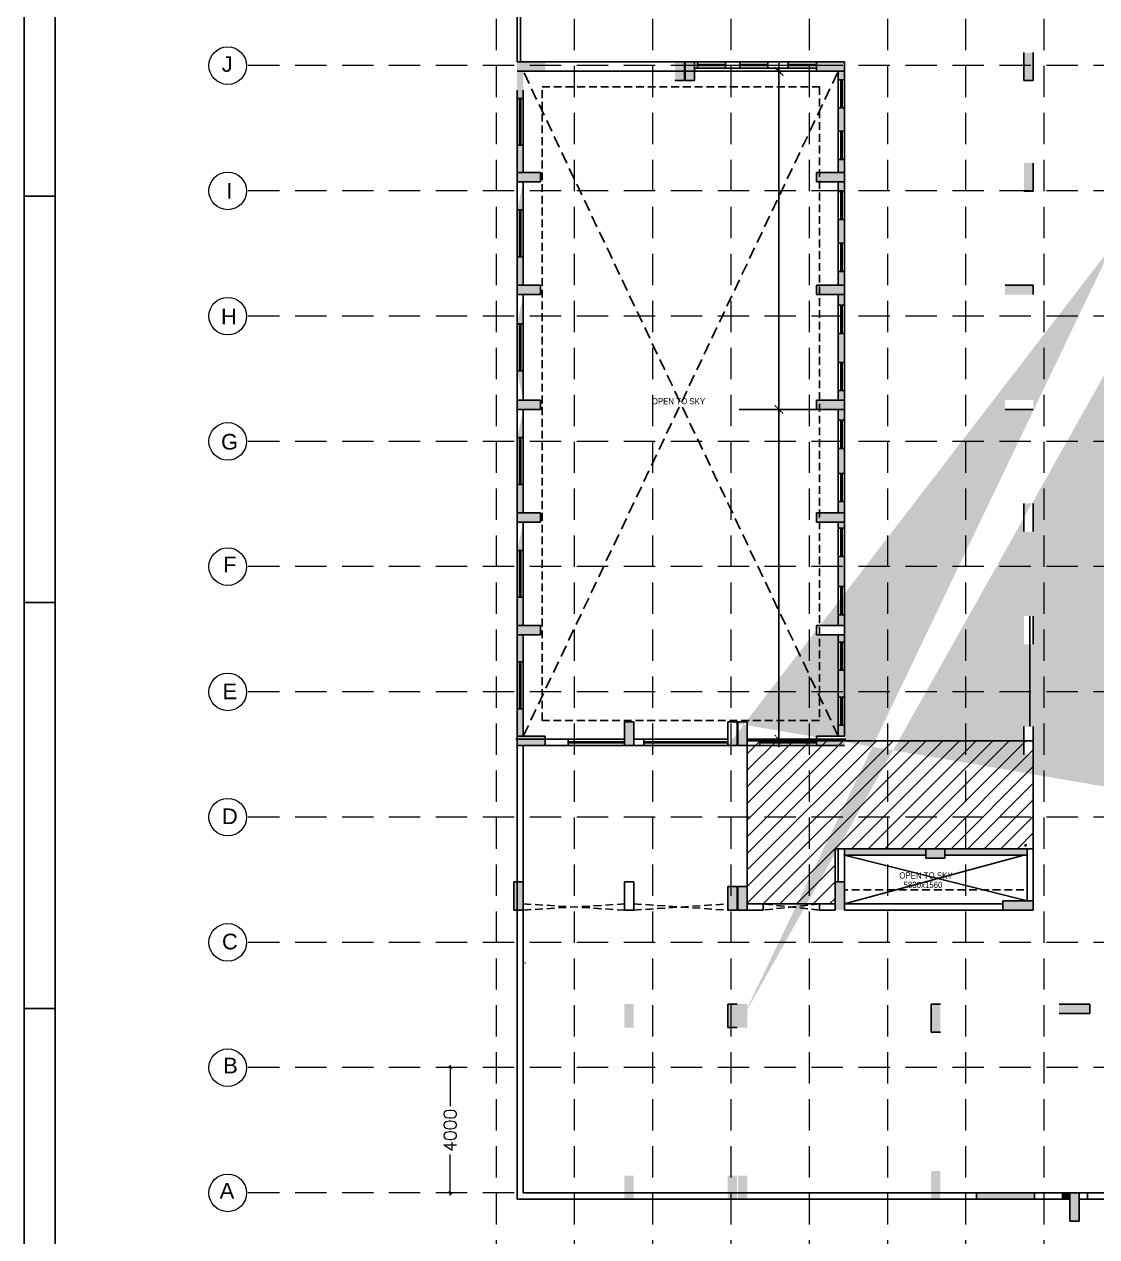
# Model space of a CAD drawing. Extents: x 11598203 to 12344885, y -3849975 to -3741011.
# Drawn here: x 12263897 to 12298156, y -3813153 to -3774431 of the extents above; entities that cross this region are included whole.
import ezdxf

# ---------------------------------------------------------------- set-up
doc = ezdxf.new("R2010")
doc.units = 0
doc.header["$MEASUREMENT"] = 0
doc.header["$PDMODE"] = 35
for name, pattern in [('Center', [8, 4, -2, 0, -2]), ('DASHED', [0.75, 0.5, -0.25]), ('DASHED2', [0.375, 0.25, -0.125])]:
    doc.linetypes.add(name, pattern=pattern)
doc.layers.get('0').update_dxf_attribs({"linetype": 'CONTINUOUS'})
doc.layers.get('Defpoints').update_dxf_attribs({"linetype": 'CONTINUOUS'})
for name, color, linetype in [('HATCH', 7, 'CONTINUOUS'), ('HS', 7, 'CONTINUOUS'), ('ID-PL-WALL-HATCH', 251, 'CONTINUOUS'), ('MEP_DRAIN_PIPE', 7, 'CONTINUOUS'), ('Ro Plant', 77, 'CONTINUOUS')]:
    doc.layers.add(name, color=color, linetype=linetype)
doc.layers.add('HVAC_ODU', color=232, linetype='CONTINUOUS', lineweight=0)
doc.styles.add('DT', font='romans.shx')
doc.styles.get("Standard").update_dxf_attribs({"font": 'arial.ttf'})
doc.dimstyles.get("Standard").update_dxf_attribs({"dimscale": 0.7, "dimtxt": 300, "dimasz": 150, "dimexe": 200, "dimexo": 200, "dimgap": 0.25, "dimtad": 3, "dimlfac": 0.001, "dimzin": 0, "dimdsep": 46, "dimtxsty": 'Standard', "dimblk": 'ARCHTICK', "dimcen": 0.09, "dimdle": 200, "dimclrd": 256, "dimclre": 256, "dimclrt": 6, "dimadec": 0, "dimazin": 0, "dimtfac": 1, "dimtofl": 0, "dimtmove": 0, "dimatfit": 3, "dimfxl": 1, "dimtolj": 1, "dimtzin": 0, "dimarcsym": 0})

# ---------------------------------------------------------------- blocks, each defined once
blk = doc.blocks.new('TERRACE1')
at = {"layer": 'HATCH', "ltscale": 500}
h = blk.add_hatch(color=32, dxfattribs=at)
h.dxf.hatch_style = 1
edge = h.paths.add_edge_path()
edge.add_line((-19435, 49550), (-19435, 48650))
edge.add_line((-6930, 8930), (-5951.7, 8930))
edge.add_line((-41010, 14940), (-41010, 14190))
edge.add_line((-19135, 42620), (-19135, 43520))
edge.add_line((-40710, 5180), (-40710, 5930))
edge.add_line((-40685, 5930), (-40685, 5180))
h.paths.add_polyline_path([(-16860, 36020), (-15960, 36020), (-15960, 35720), (-16860, 35720)], flags=16)
h.paths.add_polyline_path([(-22220, 43220), (-21920, 43220), (-21920, 42620), (-22220, 42620)], flags=16)
h.paths.add_polyline_path([(-22220, 28890), (-21320, 28890), (-21320, 28590), (-22220, 28590)], flags=16)
h.paths.add_polyline_path([(-25450, 45080), (-24850, 45080), (-24850, 44780), (-25450, 44780)], flags=16)
h.paths.add_polyline_path([(-25450, 42920), (-24850, 42920), (-24850, 42620), (-25450, 42620)], flags=16)
h.paths.add_polyline_path([(-16860, 14490), (-15960, 14490), (-15960, 14190), (-16860, 14190)], flags=16)
h.paths.add_polyline_path([(-41010, 14940), (-40710, 14940), (-40710, 14190), (-41010, 14190)], flags=16)
h.paths.add_polyline_path([(-31250, 24920), (-32150, 24920), (-32150, 25220), (-31250, 25220)], flags=16)
h.paths.add_polyline_path([(-38180, 18020), (-37280, 18020), (-37280, 17720), (-38180, 17720)], flags=16)
h.paths.add_polyline_path([(-31550, 14790), (-31250, 14790), (-31250, 13890), (-31550, 13890)], flags=16)
h.paths.add_polyline_path([(-38180, 14490), (-37280, 14490), (-37280, 14190), (-38180, 14190)], flags=16)
h.paths.add_polyline_path([(-22220, 18020), (-21320, 18020), (-21320, 17720), (-22220, 17720)], flags=16)
h.paths.add_polyline_path([(-40685, 14940), (-40385, 14940), (-40385, 14190), (-40685, 14190)], flags=16)
h.paths.add_polyline_path([(-38180, 21620), (-37280, 21620), (-37280, 21320), (-38180, 21320)], flags=16)
h.paths.add_polyline_path([(-16860, 32490), (-15960, 32490), (-15960, 32190), (-16860, 32190)], flags=16)
h.paths.add_polyline_path([(-16860, 21620), (-15960, 21620), (-15960, 21320), (-16860, 21320)], flags=16)
h.paths.add_polyline_path([(-16860, 25220), (-15960, 25220), (-15960, 24920), (-16860, 24920)], flags=16)
h.paths.add_polyline_path([(-13360, 10890), (-12760, 10890), (-12760, 10590), (-13360, 10590)], flags=16)
h.paths.add_polyline_path([(-6930, 28890), (-6030, 28890), (-6030, 28590), (-6930, 28590)], flags=16)
h.paths.add_polyline_path([(-10830, 28890), (-9930, 28890), (-9930, 28590), (-10830, 28590)], flags=16)
h.paths.add_polyline_path([(-28250, 21920), (-27950, 21920), (-27950, 21020), (-28250, 21020)], flags=16)
h.paths.add_polyline_path([(-22220, 21620), (-21320, 21620), (-21320, 21320), (-22220, 21320)], flags=16)
h.paths.add_polyline_path([(-6930, 9230), (-5951.7, 9230), (-5951.7, 8930), (-6930, 8930)], flags=16)
h.paths.add_polyline_path([(-31550, 21920), (-31250, 21920), (-31250, 21020), (-31550, 21020)], flags=16)
h.paths.add_polyline_path([(-10230, 21920), (-9930, 21920), (-9930, 21020), (-10230, 21020)], flags=16)
h.paths.add_polyline_path([(-28250, 28890), (-27350, 28890), (-27350, 28590), (-28250, 28590)], flags=16)
h.paths.add_polyline_path([(-15132.5, 42920), (-14232.5, 42920), (-14232.5, 42620), (-15132.5, 42620)], flags=16)
h.paths.add_polyline_path([(-10830, 42920), (-9930, 42920), (-9930, 42620), (-10830, 42620)], flags=16)
h.paths.add_polyline_path([(-6930, 42920), (-6030, 42920), (-6030, 42620), (-6930, 42620)], flags=16)
h.paths.add_polyline_path([(-22220, 25220), (-21320, 25220), (-21320, 24920), (-22220, 24920)], flags=16)
h.paths.add_polyline_path([(-28250, 25220), (-27350, 25220), (-27350, 24920), (-28250, 24920)], flags=16)
h.paths.add_polyline_path([(-34680, 10890), (-34080, 10890), (-34080, 10590), (-34680, 10590)], flags=16)
h.paths.add_polyline_path([(-22220, 36020), (-21320, 36020), (-21320, 35720), (-22220, 35720)], flags=16)
h.paths.add_polyline_path([(-38180, 25220), (-37280, 25220), (-37280, 24920), (-38180, 24920)], flags=16)
h.paths.add_polyline_path([(-6930, 25220), (-6030, 25220), (-6030, 24920), (-6930, 24920)], flags=16)
h.paths.add_polyline_path([(-10830, 25220), (-9930, 25220), (-9930, 24920), (-10830, 24920)], flags=16)
h.paths.add_polyline_path([(-6930, 21920), (-6630, 21920), (-6630, 21020), (-6930, 21020)], flags=16)
h.paths.add_polyline_path([(-28250, 18320), (-27950, 18320), (-27950, 17420), (-28250, 17420)], flags=16)
h.paths.add_polyline_path([(-6930, 14790), (-6630, 14790), (-6630, 13890), (-6930, 13890)], flags=16)
h.paths.add_polyline_path([(-22220, 32490), (-21320, 32490), (-21320, 32190), (-22220, 32190)], flags=16)
h.paths.add_polyline_path([(-10230, 32790), (-9930, 32790), (-9930, 31890), (-10230, 31890)], flags=16)
h.paths.add_polyline_path([(-6930, 32790), (-6630, 32790), (-6630, 31890), (-6930, 31890)], flags=16)
h.paths.add_polyline_path([(-32150, 28890), (-31250, 28890), (-31250, 28590), (-32150, 28590)], flags=16)
h.paths.add_polyline_path([(-16860, 28890), (-15960, 28890), (-15960, 28588.5), (-16860, 28588.5)], flags=16)
h.paths.add_polyline_path([(-38180, 28890), (-37280, 28890), (-37280, 28590), (-38180, 28590)], flags=16)
h.paths.add_polyline_path([(-23224.1, 5930), (-22245.9, 5930), (-22245.9, 5630), (-23224.1, 5630)], flags=16)
h.paths.add_polyline_path([(-31550, 18320), (-31250, 18320), (-31250, 17420), (-31550, 17420)], flags=16)
h.paths.add_polyline_path([(-35695, 48650), (-35395, 48650), (-35395, 49450), (-35695, 49450)], flags=16)
h.paths.add_polyline_path([(-6930, 36320), (-6630, 36320), (-6630, 35420), (-6930, 35420)], flags=16)
h.paths.add_polyline_path([(-31550, 45680), (-31250, 45680), (-31250, 44780), (-31550, 44780)], flags=16)
h.paths.add_polyline_path([(-16860, 39620), (-15960, 39620), (-15960, 39320), (-16860, 39320)], flags=16)
h.paths.add_polyline_path([(-22220, 45680), (-21920, 45680), (-21920, 44780), (-22220, 44780)], flags=16)
h.paths.add_polyline_path([(-35695, 43520), (-35395, 43520), (-35395, 42620), (-35695, 42620)], flags=16)
h.paths.add_polyline_path([(-19435, 43520), (-19135, 43520), (-19135, 42620), (-19435, 42620)], flags=16)
h.paths.add_polyline_path([(-38180, 39620), (-37280, 39620), (-37280, 39320), (-38180, 39320)], flags=16)
h.paths.add_polyline_path([(-28250, 39620), (-27271.7, 39620), (-27271.7, 39320), (-28250, 39320)], flags=16)
h.paths.add_polyline_path([(-39940, 43520), (-39640, 43520), (-39640, 42620), (-39940, 42620)], flags=16)
h.paths.add_polyline_path([(-10230, 49550), (-9930, 49550), (-9930, 48650), (-10230, 48650)], flags=16)
h.paths.add_polyline_path([(-31550, 43520), (-31250, 43520), (-31250, 42620), (-31550, 42620)], flags=16)
h.paths.add_polyline_path([(-14832.5, 49550), (-14532.5, 49550), (-14532.5, 48650), (-14832.5, 48650)], flags=16)
h.paths.add_polyline_path([(-6930, 39620), (-6030, 39620), (-6030, 39320), (-6930, 39320)], flags=16)
h.paths.add_polyline_path([(-31550, 32790), (-31250, 32790), (-31250, 31890), (-31550, 31890)], flags=16)
h.paths.add_polyline_path([(-38180, 36020), (-37280, 36020), (-37280, 35720), (-38180, 35720)], flags=16)
h.paths.add_polyline_path([(-19435, 49550), (-19135, 49550), (-19135, 48650), (-19435, 48650)], flags=16)
h.paths.add_polyline_path([(-10830, 39620), (-9930, 39620), (-9930, 39320), (-10830, 39320)], flags=16)
h.paths.add_polyline_path([(-6930, 49550), (-6630, 49550), (-6630, 48650), (-6930, 48650)], flags=16)
h.paths.add_polyline_path([(-19624.1, 5930), (-18645.9, 5930), (-18645.9, 5630), (-19624.1, 5630)], flags=16)
h.paths.add_polyline_path([(-22220, 39620), (-21320, 39620), (-21320, 39320), (-22220, 39320)], flags=16)
h.paths.add_polyline_path([(-22220, 14490), (-21320, 14490), (-21320, 14190), (-22220, 14190)], flags=16)
h.paths.add_polyline_path([(-28250, 36320), (-27950, 36320), (-27950, 35420), (-28250, 35420)], flags=16)
h.paths.add_polyline_path([(-16860, 18020), (-15960, 18020), (-15960, 17720), (-16860, 17720)], flags=16)
h.paths.add_polyline_path([(-31550, 35420), (-31250, 35420), (-31250, 36317.6), (-31550, 36317.6)], flags=16)
h.paths.add_polyline_path([(-10230, 18320), (-9930, 18320), (-9930, 17420), (-10230, 17420)], flags=16)
h.paths.add_polyline_path([(-28250, 14790), (-27950, 14790), (-27950, 13890), (-28250, 13890)], flags=16)
h.paths.add_polyline_path([(-6930, 18320), (-6630, 18320), (-6630, 17420), (-6930, 17420)], flags=16)
h.paths.add_polyline_path([(-32228.3, 39620), (-31250, 39620), (-31250, 39320), (-32228.3, 39320)], flags=16)
h.paths.add_polyline_path([(-10230, 14790), (-9930, 14790), (-9930, 13890), (-10230, 13890)], flags=16)
h.paths.add_polyline_path([(-28250, 32790), (-27950, 32790), (-27950, 31890), (-28250, 31890)], flags=16)
h.paths.add_polyline_path([(-38180, 32490), (-37280, 32490), (-37280, 32190), (-38180, 32190)], flags=16)
h.paths.add_polyline_path([(-10230, 36320), (-9930, 36320), (-9930, 35420), (-10230, 35420)], flags=16)
h = blk.add_hatch(color=32, dxfattribs=at)
h.dxf.hatch_style = 1
h.paths.add_polyline_path([(-46840, 36020), (-47740, 36020), (-47740, 35720), (-46840, 35720)])
h = blk.add_hatch(color=32, dxfattribs=at)
h.dxf.hatch_style = 1
h.paths.add_polyline_path([(-42695, 36020), (-42395, 36020), (-42395, 35420), (-42695, 35420)])
h = blk.add_hatch(color=32, dxfattribs=at)
h.dxf.hatch_style = 1
h.paths.add_polyline_path([(-42370, 35420), (-42070, 35420), (-42070, 36020), (-42370, 36020)])
h = blk.add_hatch(color=32, dxfattribs=at)
h.dxf.hatch_style = 1
h.paths.add_polyline_path([(-47740, 32490), (-46990, 32490), (-46990, 32190), (-47740, 32190)])
h = blk.add_hatch(color=32, dxfattribs=at)
h.dxf.hatch_style = 1
h.paths.add_polyline_path([(-47740, 28890), (-46990, 28890), (-46990, 28590), (-47740, 28590)])
h = blk.add_hatch(color=32, dxfattribs=at)
h.dxf.hatch_style = 1
h.paths.add_polyline_path([(-47740, 25220), (-46990, 25220), (-46990, 24920), (-47740, 24920)])
h = blk.add_hatch(color=32, dxfattribs=at)
h.dxf.hatch_style = 1
h.paths.add_polyline_path([(-47740, 21620), (-46990, 21620), (-46990, 21320), (-47740, 21320)])
h = blk.add_hatch(color=32, dxfattribs=at)
h.dxf.hatch_style = 1
h.paths.add_polyline_path([(-47740, 18020), (-46990, 18020), (-46990, 17720), (-47740, 17720)])
h = blk.add_hatch(color=32, dxfattribs=at)
h.dxf.hatch_style = 1
h.paths.add_polyline_path([(-44310, 14940), (-44010, 14940), (-44010, 14190), (-44310, 14190)])
h = blk.add_hatch(color=32, dxfattribs=at)
h.dxf.hatch_style = 1
h.paths.add_polyline_path([(-47740, 14490), (-46840, 14490), (-46840, 14190), (-47740, 14190)])
h = blk.add_hatch(color=32, dxfattribs=at)
h.dxf.hatch_style = 1
h.paths.add_polyline_path([(-47840, 9830), (-47540, 9830), (-47540, 8930), (-47840, 8930)])
h = blk.add_hatch(color=32, dxfattribs=at)
h.dxf.hatch_style = 1
h.paths.add_polyline_path([(-37580, 9830), (-37280, 9830), (-37280, 8930), (-37580, 8930)])
h = blk.add_hatch(color=32, dxfattribs=at)
h.dxf.hatch_style = 1
h.paths.add_polyline_path([(-41010, 9680), (-40710, 9680), (-40710, 8930), (-41010, 8930)])
h = blk.add_hatch(color=32, dxfattribs=at)
h.dxf.hatch_style = 1
h.paths.add_polyline_path([(-40685, 9680), (-40385, 9680), (-40385, 8930), (-40685, 8930)])
h = blk.add_hatch(color=32, dxfattribs=at)
h.dxf.hatch_style = 1
h.paths.add_polyline_path([(-32228.3, 9230), (-31250, 9230), (-31250, 8930), (-32228.3, 8930)])
h = blk.add_hatch(color=32, dxfattribs=at)
h.dxf.hatch_style = 1
h.paths.add_polyline_path([(-44310, 5930), (-44010, 5930), (-44010, 5180), (-44310, 5180)])
h = blk.add_hatch(color=32, dxfattribs=at)
h.dxf.hatch_style = 1
h.paths.add_polyline_path([(-41010, 5930), (-40710, 5930), (-40710, 5180), (-41010, 5180)])
h = blk.add_hatch(color=32, dxfattribs=at)
h.dxf.hatch_style = 1
h.paths.add_polyline_path([(-40685, 5930), (-40385, 5930), (-40385, 5180), (-40685, 5180)])
h = blk.add_hatch(color=32, dxfattribs=at)
h.dxf.hatch_style = 1
h.paths.add_polyline_path([(-34515, 5930), (-34215, 5930), (-34215, 5030), (-34515, 5030)])
h = blk.add_hatch(color=32, dxfattribs=at)
h.dxf.hatch_style = 1
h.paths.add_polyline_path([(-30424.1, 5930), (-29445.9, 5930), (-29445.9, 5630), (-30424.1, 5630)])
h = blk.add_hatch(color=32, dxfattribs=at)
h.dxf.hatch_style = 1
h.paths.add_polyline_path([(-44310, 450), (-44010, 450), (-44010, -300), (-44310, -300)])
h = blk.add_hatch(color=32, dxfattribs=at)
h.dxf.hatch_style = 1
h.paths.add_polyline_path([(-41010, 450), (-40710, 450), (-40710, -300), (-41010, -300)])
h = blk.add_hatch(color=32, dxfattribs=at)
h.dxf.hatch_style = 1
h.paths.add_polyline_path([(-40685, 450), (-40385, 450), (-40385, -300), (-40685, -300)])
h = blk.add_hatch(color=32, dxfattribs=at)
h.dxf.hatch_style = 1
h.paths.add_polyline_path([(-34515, 600), (-34215, 600), (-34215, -300), (-34515, -300)])
h = blk.add_hatch(color=32, dxfattribs=at)
h.dxf.hatch_style = 1
h.paths.add_polyline_path([(-30085, -100), (-29785, -100), (-29785, -1000), (-30085, -1000)])
at = {"layer": 'HS', "lineweight": -3, "ltscale": 500}
h = blk.add_hatch(color=8, dxfattribs=at)
h.dxf.hatch_style = 1
h.paths.add_polyline_path([(-47540, 33355), (-47740, 33355), (-47740, 32490), (-47540, 32490)])
h.paths.add_polyline_path([(-47540, 35720), (-47740, 35720), (-47740, 35120), (-47740, 34855), (-47540, 34855), (-47540, 35120)])
h = blk.add_hatch(color=8, dxfattribs=at)
h.dxf.hatch_style = 1
h.paths.add_polyline_path([(-37480, 30229), (-37280, 30229), (-37280, 30981), (-37480, 30981)])
h.paths.add_polyline_path([(-37280, 33806.5), (-37280, 34548.5), (-37480, 34548.5), (-37480, 33806.5)])
h.paths.add_polyline_path([(-37480, 28890), (-37480, 29329), (-37280, 29329), (-37280, 28890)])
h.paths.add_polyline_path([(-37480, 32490), (-37480, 32906.5), (-37280, 32906.5), (-37280, 32490)])
h.paths.add_polyline_path([(-37480, 32190), (-37480, 31881), (-37280, 31881), (-37280, 32190)])
h.paths.add_polyline_path([(-37480, 35720), (-37480, 35448.5), (-37280, 35448.5), (-37280, 35720)])
h = blk.add_hatch(color=8, dxfattribs=at)
h.dxf.hatch_style = 1
h.paths.add_polyline_path([(-47740, 31290), (-47540, 32190), (-47540, 31290), (-47740, 31290)])
h.paths.add_polyline_path([(-47740, 28890), (-47740, 29790), (-47540, 29790), (-47540, 28890)])
h = blk.add_hatch(color=8, dxfattribs=at)
h.dxf.hatch_style = 1
h.paths.add_polyline_path([(-47740, 26120), (-47540, 25220), (-47540, 26155), (-47740, 26155)])
h.paths.add_polyline_path([(-47740, 27655), (-47740, 27690), (-47540, 28590), (-47540, 27690), (-47540, 27655)])
h = blk.add_hatch(color=8, dxfattribs=at)
h.dxf.hatch_style = 1
h.paths.add_polyline_path([(-37280, 28250), (-37280, 28590), (-37480, 28590), (-37480, 28250)])
h.paths.add_polyline_path([(-37480, 25220), (-37480, 25520), (-37280, 25520), (-37280, 25220)])
h = blk.add_hatch(color=8, dxfattribs=at)
h.dxf.hatch_style = 1
h.paths.add_polyline_path([(-37280, 26420), (-37280, 27350), (-37480, 27350), (-37480, 26420)])
h = blk.add_hatch(color=8, dxfattribs=at)
h.dxf.hatch_style = 1
h.paths.add_polyline_path([(-47740, 24020), (-47540, 24920), (-47540, 24020), (-47740, 24020)])
h.paths.add_polyline_path([(-47740, 21620), (-47740, 22520), (-47540, 22520), (-47540, 21620)])
h = blk.add_hatch(color=8, dxfattribs=at)
h.dxf.hatch_style = 1
h.paths.add_polyline_path([(-37280, 22878), (-37280, 23675), (-37480, 23675), (-37480, 22878), (-37280, 22878)])
h.paths.add_polyline_path([(-37280, 21620), (-37280, 21978), (-37480, 21978), (-37480, 21620)])
h.paths.add_polyline_path([(-37280, 24575), (-37280, 24920), (-37480, 24920), (-37480, 24575)])
h = blk.add_hatch(color=8, dxfattribs=at)
h.dxf.hatch_style = 1
h.paths.add_polyline_path([(-47740, 20420), (-47540, 21320), (-47540, 20420), (-47740, 20420)])
h.paths.add_polyline_path([(-47740, 18020), (-47740, 18920), (-47540, 18920), (-47540, 18020)])
h = blk.add_hatch(color=8, dxfattribs=at)
h.dxf.hatch_style = 1
h.paths.add_polyline_path([(-37280, 19263), (-37280, 20227), (-37480, 20227), (-37480, 19263)])
h.paths.add_polyline_path([(-37280, 15736.5), (-37280, 16589.5), (-37480, 16589.5), (-37480, 15736.5)])
h.paths.add_polyline_path([(-37480, 14490), (-37480, 14836.5), (-37280, 14836.5), (-37280, 14490)])
h.paths.add_polyline_path([(-37480, 18020), (-37480, 18363), (-37280, 18363), (-37280, 18020)])
h.paths.add_polyline_path([(-37480, 17489.5), (-37280, 17489.5), (-37280, 17720), (-37480, 17720), (-37480, 17489.5)])
h.paths.add_polyline_path([(-37280, 21127), (-37280, 21320), (-37480, 21320), (-37480, 21127), (-37280, 21127)])
h = blk.add_hatch(color=8, dxfattribs=at)
h.dxf.hatch_style = 1
h.paths.add_polyline_path([(-47540, 15355), (-47740, 15355), (-47740, 14490), (-47540, 14490)])
h.paths.add_polyline_path([(-47540, 17720), (-47740, 17720), (-47740, 17120), (-47740, 16855), (-47540, 16855), (-47540, 17120)])
at = {"layer": 'HS', "lineweight": 0, "ltscale": 500}
h = blk.add_hatch(color=8, dxfattribs=at)
h.dxf.hatch_style = 1
h.paths.add_polyline_path([(-37280, 10690), (-36380, 10690), (-34680, 10690), (-34680, 10890), (-36380, 10890), (-37280, 10890)])
h = blk.add_hatch(color=8, dxfattribs=at)
h.dxf.hatch_style = 1
h.paths.add_polyline_path([(-34080, 10890), (-34080, 10690), (-31450, 10690), (-31450, 10890)])
at = {"layer": 'HS', "lineweight": -3, "ltscale": 500}
h = blk.add_hatch(color=8, dxfattribs=at)
h.dxf.hatch_style = 1
h.paths.add_polyline_path([(-33065.2, -300), (-31216.8, -300), (-31216.8, -100), (-33065.2, -100)])
h = blk.add_hatch(color=8, dxfattribs=at)
h.dxf.hatch_style = 1
h.paths.add_polyline_path([(-30316.8, -300), (-30151.6, -300), (-30085, -300), (-30085, -100), (-30151.6, -100), (-30316.8, -100)])
at = {"layer": 'ID-PL-WALL-HATCH', "ltscale": 500, "true_color": 0x991b1e}
h = blk.add_hatch(dxfattribs=at)
h.set_pattern_fill('ANSI31', color=244, scale=3000)
h.set_pattern_definition([(45, (-12152664.04, 3808871.26), (-265.165043, 265.165043), [])])
h.paths.add_polyline_path([(-37580, 10890), (-31250, 10890), (-31250, 14340), (-40385, 14340), (-40385, 9130), (-37580, 9130)])
at = {"color": 8, "lineweight": 25}
for p, q in [((-47740, 36020), (-47740, 48850)), ((-47625, 36020), (-47625, 48850)), ((-46840, 36020), (-47740, 36020)), ((-40625, 36020), (-47740, 36020)), ((-42395, 35420), (-42395, 36020)), ((-42370, 35420), (-42370, 36020)), ((-42070, 36020), (-42070, 35420)), ((-41980, 35820), (-41980, 36020)), ((-41980, 36020), (-41080, 36020)), ((-41080, 35820), (-41080, 36020)), ((-40625, 35820), (-40625, 36020)), ((-37495, 36020), (-40625, 36020)), ((-37395, 36020), (-40025, 36020)), ((-39725, 35820), (-39725, 36020)), ((-39080, 36020), (-39725, 36020)), ((-39080, 35820), (-39080, 36020)), ((-39080, 36020), (-38180, 36020)), ((-37280, 36020), (-38180, 36020)), ((-38180, 36020), (-38180, 35720)), ((-38180, 35820), (-38180, 36020)), ((-37280, 35720), (-37280, 36020)), ((-37280, 36020), (-37280, 35820)), ((-47540, 35720), (-47740, 35720)), ((-47740, 35720), (-46840, 35720)), ((-47497, 35720), (-39378.6, 35720)), ((-41980, 35820), (-42070, 35820)), ((-41980, 35820), (-41080, 35820)), ((-40625, 35820), (-41080, 35820)), ((-40625, 35820), (-39725, 35820)), ((-39080, 35820), (-39725, 35820)), ((-37523, 35720), (-39638.6, 35720)), ((-39378.6, 35980), (-39378.6, 24920)), ((-39080, 35820), (-38180, 35820)), ((-38180, 35720), (-37280, 35720)), ((-37480, 35720), (-37280, 35720)), ((-37480, 35720), (-37480, 35120)), ((-37280, 35720), (-37280, 35120)), ((-42695, 35420), (-42395, 35420)), ((-42070, 35420), (-42370, 35420)), ((-37400, 34583.5), (-37400, 35448.5)), ((-37360, 34583.5), (-37360, 35448.5)), ((-47740, 34220), (-47740, 35120)), ((-47660, 33390), (-47660, 34855)), ((-47620, 33390), (-47620, 34855)), ((-47540, 34220), (-47540, 35120)), ((-37480, 32490), (-37480, 35120)), ((-37480, 34583.5), (-37480, 35096)), ((-37280, 34583.5), (-37280, 35096)), ((-37400, 34548.5), (-37400, 34583.5)), ((-37360, 34548.5), (-37360, 34583.5)), ((-47740, 33390), (-47740, 34220)), ((-47540, 33390), (-47540, 34220)), ((-37400, 32941.5), (-37400, 33806.5)), ((-37360, 32941.5), (-37360, 33806.5)), ((-37280, 32490), (-37280, 33707.5)), ((-47740, 32490), (-47740, 33390)), ((-47660, 33355), (-47660, 33390)), ((-47620, 33355), (-47620, 33390)), ((-47540, 32490), (-47540, 33390)), ((-37480, 32941.5), (-37480, 33454)), ((-37280, 32941.5), (-37280, 33454)), ((-37400, 32906.5), (-37400, 32941.5)), ((-37360, 32906.5), (-37360, 32941.5)), ((-47540, 32490), (-47740, 32490)), ((-46990, 32490), (-47740, 32490)), ((-47740, 32490), (-47740, 32190)), ((-47740, 32190), (-47540, 32190)), ((-47740, 32190), (-46990, 32190)), ((-47740, 31290), (-47740, 32190)), ((-47540, 31290), (-47540, 32190)), ((-46990, 32190), (-46990, 32490)), ((-37280, 32490), (-38180, 32490)), ((-38180, 32490), (-38180, 32190)), ((-38180, 32190), (-37280, 32190)), ((-37480, 32490), (-37280, 32490)), ((-37480, 32190), (-37280, 32190)), ((-37480, 30229), (-37480, 32190)), ((-37280, 32190), (-37280, 32490)), ((-37280, 30229), (-37280, 32190)), ((-37480, 31881), (-37480, 30981)), ((-37480, 31881), (-37280, 31881)), ((-37400, 30981), (-37400, 31881)), ((-37360, 30981), (-37360, 31881)), ((-37280, 31881), (-37280, 30981)), ((-47740, 31290), (-47540, 31290)), ((-47740, 31290), (-47740, 29790)), ((-47660, 29790), (-47660, 31290)), ((-47620, 29790), (-47620, 31290)), ((-47540, 31290), (-47540, 29790)), ((-37480, 30981), (-37280, 30981)), ((-37480, 30229), (-37480, 29329)), ((-37480, 30229), (-37280, 30229)), ((-37400, 29329), (-37400, 30229)), ((-37360, 29329), (-37360, 30229)), ((-37280, 30229), (-37280, 29329)), ((-47740, 29790), (-47540, 29790)), ((-47740, 28890), (-47740, 29790)), ((-47540, 28890), (-47540, 29790)), ((-37480, 29329), (-37280, 29329)), ((-37480, 28890), (-37480, 29329)), ((-37280, 28890), (-37280, 29329)), ((-47740, 28890), (-47540, 28890)), ((-46990, 28890), (-47740, 28890)), ((-47740, 28890), (-47740, 28590)), ((-46990, 28590), (-46990, 28890)), ((-37280, 28890), (-38180, 28890)), ((-38180, 28890), (-38180, 28590)), ((-37480, 28890), (-37280, 28890)), ((-37280, 28590), (-37280, 28890)), ((-47740, 28590), (-47540, 28590)), ((-47740, 28590), (-46990, 28590)), ((-47740, 27690), (-47740, 28590)), ((-47540, 27690), (-47540, 28590)), ((-38180, 28590), (-37280, 28590)), ((-37480, 28590), (-37280, 28590)), ((-37480, 27390), (-37480, 28590)), ((-37480, 25220), (-37480, 28285)), ((-37280, 27390), (-37280, 28590)), ((-37280, 25220), (-37280, 28285)), ((-37400, 27350), (-37400, 28250)), ((-37360, 27350), (-37360, 28250)), ((-47740, 26120), (-47740, 27690)), ((-47660, 26155), (-47660, 27655)), ((-47620, 26155), (-47620, 27655)), ((-47540, 26120), (-47540, 27690)), ((-37400, 25520), (-37400, 26420)), ((-37360, 25520), (-37360, 26420)), ((-37280, 25220), (-37280, 26420)), ((-47740, 25220), (-47740, 26120)), ((-47540, 25220), (-47540, 26120)), ((-47740, 25220), (-47540, 25220)), ((-46990, 25220), (-47740, 25220)), ((-47740, 25220), (-47740, 24920)), ((-46990, 24920), (-46990, 25220)), ((-37280, 25220), (-38180, 25220)), ((-38180, 25220), (-38180, 24920)), ((-37480, 25220), (-37280, 25220)), ((-37280, 24920), (-37280, 25220)), ((-47540, 24920), (-47740, 24920)), ((-47740, 24920), (-46990, 24920)), ((-47740, 24020), (-47740, 24920)), ((-47540, 24020), (-47540, 24920)), ((-38180, 24920), (-40642.2, 24920)), ((-39378.6, 14130), (-39378.6, 24920)), ((-38180, 24920), (-37280, 24920)), ((-37480, 24920), (-37280, 24920)), ((-37480, 21620), (-37480, 24920)), ((-37280, 21620), (-37280, 24920)), ((-37480, 24575), (-37480, 23675)), ((-37480, 24575), (-37280, 24575)), ((-37400, 23675), (-37400, 24575)), ((-37360, 23675), (-37360, 24575)), ((-37280, 24575), (-37280, 23675)), ((-47740, 24020), (-47740, 22520)), ((-47740, 24020), (-47540, 24020)), ((-47660, 22520), (-47660, 24020)), ((-47620, 22520), (-47620, 24020)), ((-47540, 24020), (-47540, 22520)), ((-37480, 23675), (-37280, 23675)), ((-37480, 22878), (-37480, 21978)), ((-37480, 22878), (-37280, 22878)), ((-37400, 21978), (-37400, 22878)), ((-37360, 21978), (-37360, 22878)), ((-37280, 22878), (-37280, 21978)), ((-47740, 21620), (-47740, 22520)), ((-47740, 22520), (-47540, 22520)), ((-47540, 21620), (-47540, 22520)), ((-37280, 21620), (-37280, 22820)), ((-37480, 21978), (-37280, 21978)), ((-31550, 21920), (-31550, 21020)), ((-47540, 21620), (-47740, 21620)), ((-46990, 21620), (-47740, 21620)), ((-47740, 21620), (-47740, 21320)), ((-47540, 21320), (-47740, 21320)), ((-47740, 21320), (-46990, 21320)), ((-47740, 20420), (-47740, 21320)), ((-47540, 20420), (-47540, 21320)), ((-46990, 21320), (-46990, 21620)), ((-37280, 21620), (-38180, 21620)), ((-38180, 21620), (-38180, 21320)), ((-38180, 21320), (-37280, 21320)), ((-37480, 21320), (-37280, 21320)), ((-37480, 18020), (-37480, 21320)), ((-37280, 21320), (-37280, 21620)), ((-37480, 21127), (-37480, 20227)), ((-37480, 21127), (-37280, 21127)), ((-37400, 20227), (-37400, 21127)), ((-37360, 20227), (-37360, 21127)), ((-37280, 21127), (-37280, 20227)), ((-47740, 20420), (-47740, 18920)), ((-47740, 20420), (-47540, 20420)), ((-47660, 18920), (-47660, 20420)), ((-47620, 18920), (-47620, 20420)), ((-47540, 20420), (-47540, 18920)), ((-37480, 20227), (-37280, 20227)), ((-37480, 19263), (-37480, 18363)), ((-37480, 19263), (-37280, 19263)), ((-37400, 18363), (-37400, 19263)), ((-37360, 18363), (-37360, 19263)), ((-37280, 19263), (-37280, 18363)), ((-37280, 18020), (-37280, 19220)), ((-47740, 18920), (-47540, 18920)), ((-47740, 18020), (-47740, 18920)), ((-47540, 18020), (-47540, 18920)), ((-37480, 18363), (-37280, 18363)), ((-31250, 18320), (-31250, 17420)), ((-47540, 18020), (-47740, 18020)), ((-46990, 18020), (-47740, 18020)), ((-47740, 18020), (-47740, 17720)), ((-46990, 17720), (-46990, 18020)), ((-37280, 18020), (-38180, 18020)), ((-38180, 18020), (-38180, 17720)), ((-37480, 18020), (-37280, 18020)), ((-37280, 17720), (-37280, 18020)), ((-47540, 17720), (-47740, 17720)), ((-47740, 17720), (-46990, 17720)), ((-47740, 17720), (-47540, 17720)), ((-47740, 17720), (-47740, 17120)), ((-47540, 17720), (-47540, 17120)), ((-38180, 17720), (-37280, 17720)), ((-37480, 17720), (-37480, 17120)), ((-37400, 16624.5), (-37400, 17489.5)), ((-37360, 16624.5), (-37360, 17489.5)), ((-37280, 17720), (-37280, 17120)), ((-47740, 16220), (-47740, 17120)), ((-47540, 16220), (-47540, 17120)), ((-37480, 16624.5), (-37480, 17137)), ((-37480, 14490), (-37480, 17120)), ((-37280, 16624.5), (-37280, 17137)), ((-37280, 14490), (-37280, 17120)), ((-47660, 15390), (-47660, 16855)), ((-47620, 15390), (-47620, 16855)), ((-37400, 16589.5), (-37400, 16624.5)), ((-37360, 16589.5), (-37360, 16624.5)), ((-47740, 15390), (-47740, 16220)), ((-47540, 15390), (-47540, 16220)), ((-37400, 14871.5), (-37400, 15736.5)), ((-37360, 14871.5), (-37360, 15736.5)), ((-37280, 14490), (-37280, 15707.5)), ((-47740, 14490), (-47740, 15390)), ((-47660, 15355), (-47660, 15390)), ((-47620, 15355), (-47620, 15390)), ((-47540, 14490), (-47540, 15390)), ((-37480, 14871.5), (-37480, 15384)), ((-37280, 14871.5), (-37280, 15384)), ((-44310, 14190), (-44310, 14940)), ((-44310, 14940), (-44010, 14940)), ((-44010, 14940), (-44010, 14190)), ((-41010, 14190), (-41010, 14940)), ((-41010, 14940), (-40710, 14940)), ((-40710, 14940), (-40710, 14190)), ((-40685, 14190), (-40685, 14940)), ((-40685, 14940), (-40385, 14940)), ((-40385, 14940), (-40385, 14190)), ((-37400, 14836.5), (-37400, 14871.5)), ((-37360, 14836.5), (-37360, 14871.5)), ((-47782.6, 14390), (-45381.4, 14390)), ((-46840, 14490), (-47740, 14490)), ((-47740, 14490), (-47740, 14190)), ((-47740, 14490), (-47540, 14490)), ((-46840, 14190), (-46840, 14490)), ((-46840, 14390), (-46110, 14390)), ((-46110, 14190), (-46110, 14390)), ((-44310, 14390), (-46110, 14390)), ((-44310, 14190), (-44310, 14390)), ((-44010, 14190), (-44010, 14390)), ((-44010, 14390), (-41010, 14390)), ((-43693.2, 14190), (-43693.2, 14390)), ((-41010, 14190), (-41010, 14390)), ((-38180, 14390), (-40385, 14390)), ((-39980, 14190), (-39980, 14390)), ((-39980, 14390), (-38180, 14390)), ((-37237.4, 14390), (-39638.6, 14390)), ((-37280, 14490), (-38180, 14490)), ((-38180, 14490), (-38180, 14190)), ((-38180, 14190), (-38180, 14390)), ((-47740, -300), (-47740, 14190)), ((-47740, 14190), (-46840, 14190)), ((-47540, -100), (-47540, 14190)), ((-46840, 14190), (-46110, 14190)), ((-44310, 14310), (-46110, 14310)), ((-44310, 14270), (-46110, 14270)), ((-44310, 14190), (-46110, 14190)), ((-44010, 14190), (-44310, 14190)), ((-44010, 14190), (-41010, 14190)), ((-43693.2, 14310), (-41010, 14310)), ((-43693.2, 14270), (-41010, 14270)), ((-40710, 14190), (-41010, 14190)), ((-40385, 14190), (-40685, 14190)), ((-38180, 14190), (-40385, 14190)), ((-39980, 14310), (-38180, 14310)), ((-39980, 14270), (-38180, 14270)), ((-39980, 14190), (-38180, 14190)), ((-38180, 14190), (-37280, 14190)), ((-37480, 10890), (-37480, 9830)), ((-37480, 10890), (-37280, 10890)), ((-37280, 10890), (-37280, 9830)), ((-37280, 10890), (-37280, 10690)), ((-34680, 10890), (-34680, 10690)), ((-34080, 10890), (-34080, 10690)), ((-32350, 10890), (-31450, 10890)), ((-32350, 10890), (-31450, 10890)), ((-31450, 10890), (-31450, 9230)), ((-31450, 10890), (-31250, 10890)), ((-31450, 10890), (-31450, 10690)), ((-31250, 10890), (-31250, 9230)), ((-37280, 10690), (-31450, 9230)), ((-31550, 10690), (-37280, 9130)), ((-36380, 10690), (-37280, 10690)), ((-34680, 10690), (-37060, 10690)), ((-31450, 10690), (-34080, 10690)), ((-47840, 8930), (-47840, 9830)), ((-47840, 9830), (-47540, 9830)), ((-47540, 9830), (-47540, 8930)), ((-44310, 8930), (-44310, 9830)), ((-44310, 9830), (-44010, 9830)), ((-44010, 9830), (-44010, 8930)), ((-41010, 8930), (-41010, 9680)), ((-41010, 9680), (-40710, 9680)), ((-40710, 9680), (-40710, 8930)), ((-40685, 8930), (-40685, 9680)), ((-40685, 9680), (-40385, 9680)), ((-40385, 9680), (-40385, 8930)), ((-47540, 8930), (-47840, 8930)), ((-44010, 8930), (-44310, 8930)), ((-40710, 8930), (-41010, 8930)), ((-40385, 8930), (-40685, 8930)), ((-39882.5, 9130), (-40385, 9130)), ((-39882.5, 8930), (-40385, 8930)), ((-39882.5, 9130), (-39882.5, 8930)), ((-38082.5, 9130), (-37580, 9130)), ((-38082.5, 9130), (-38082.5, 8930)), ((-38082.5, 8930), (-37580, 8930)), ((-32228.3, 9130), (-35418.3, 9130)), ((-34168.3, 9130), (-32228.3, 9130)), ((-47488.8, 7250.5), (-47465.3, 7242)), ((-41010, 5180), (-41010, 5930)), ((-41010, 5930), (-40710, 5930)), ((-29445.9, 5930), (-30424.1, 5930)), ((-29445.9, 5630), (-29445.9, 5930)), ((-30424.1, 5630), (-29445.9, 5630)), ((-40710, 5180), (-41010, 5180)), ((-47740, -300), (-33406.4, -300)), ((-47540, -100), (-33406.4, -100)), ((-30990.3, -100), (-33406.4, -100)), ((-30990.3, -300), (-33406.4, -300)), ((-30990.3, -100), (-30151.6, -100)), ((-30990.3, -300), (-30151.6, -300)), ((-30085, -300), (-30151.6, -300)), ((-30085, -1000), (-30085, -100)), ((-29785, -300), (-29785, -100)), ((-29785, -100), (-29785, -1000)), ((-29785, -1000), (-30085, -1000))]:
    blk.add_line(p, q, dxfattribs=at)
at = {"color": 8, "lineweight": 25, "ltscale": 500}
for p, q in [((-31550, 36320), (-31550, 35420)), ((-31250, 36320), (-31250, 35420)), ((-37280, 35448.5), (-37480, 35448.5)), ((-31550, 35420), (-31250, 35420)), ((-47540, 34855), (-47740, 34855)), ((-37280, 32490), (-37280, 35120)), ((-37280, 34548.5), (-37480, 34548.5)), ((-47540, 32490), (-47540, 34105)), ((-37280, 33806.5), (-37480, 33806.5)), ((-47540, 33355), (-47740, 33355)), ((-37280, 32906.5), (-37480, 32906.5)), ((-31250, 32790), (-31250, 31890)), ((-37280, 31881), (-37480, 31881)), ((-31250, 31890), (-31550, 31890)), ((-47540, 31290), (-47740, 31290)), ((-37280, 30981), (-37480, 30981)), ((-47540, 28890), (-47540, 30540)), ((-37280, 30229), (-37480, 30229)), ((-47540, 29790), (-47740, 29790)), ((-37280, 28890), (-37280, 29779)), ((-37280, 29329), (-37480, 29329)), ((-32150, 28890), (-31250, 28890)), ((-31250, 28890), (-31250, 28590)), ((-37280, 28250), (-37480, 28250)), ((-47540, 27655), (-47740, 27655)), ((-37280, 27350), (-37480, 27350)), ((-47540, 25220), (-47540, 26905)), ((-37280, 26420), (-37480, 26420)), ((-47540, 26155), (-47740, 26155)), ((-37280, 25520), (-37480, 25520)), ((-31250, 24920), (-32150, 24920)), ((-37280, 24575), (-37480, 24575)), ((-47540, 24020), (-47740, 24020)), ((-37280, 23675), (-37480, 23675)), ((-47540, 21620), (-47540, 23270)), ((-37280, 22878), (-37480, 22878)), ((-47540, 22520), (-47740, 22520)), ((-37280, 21978), (-37480, 21978)), ((-31250, 21920), (-31250, 21020)), ((-37280, 18020), (-37280, 21320)), ((-37280, 21127), (-37480, 21127)), ((-47540, 20420), (-47740, 20420)), ((-37280, 20227), (-37480, 20227)), ((-47540, 18020), (-47540, 19670)), ((-37280, 19263), (-37480, 19263)), ((-47540, 18920), (-47740, 18920)), ((-37280, 18363), (-37480, 18363)), ((-31365, 14790), (-31365, 18320)), ((-37280, 17489.5), (-37480, 17489.5)), ((-47540, 16855), (-47740, 16855)), ((-37280, 16589.5), (-37480, 16589.5)), ((-47540, 14490), (-47540, 16105)), ((-37280, 15736.5), (-37480, 15736.5)), ((-47540, 15355), (-47740, 15355)), ((-37280, 14836.5), (-37480, 14836.5)), ((-31550, 13890), (-31550, 14790)), ((-31250, 14790), (-31250, 13890)), ((-34680, 10590), (-34680, 10890)), ((-34080, 10890), (-34080, 10590)), ((-34080, 10590), (-34680, 10590)), ((-37580, 8930), (-37580, 9830)), ((-37580, 9830), (-37280, 9830)), ((-37280, 9830), (-37280, 8930)), ((-47840, 9130), (-47840, 8930)), ((-37280, 9130), (-32228.3, 9130)), ((-37280, 8930), (-37280, 9130)), ((-32228.3, 8930), (-37280, 8930)), ((-32228.3, 8930), (-32228.3, 9230)), ((-32228.3, 9230), (-31250, 9230)), ((-32228.3, 9130), (-32228.3, 8930)), ((-31250, 8930), (-32228.3, 8930)), ((-31250, 9230), (-31250, 8930)), ((-34515, 5030), (-34515, 5930)), ((-34515, 5930), (-34215, 5930)), ((-34215, 5030), (-34515, 5030)), ((-19285, -100), (-33476.4, -100)), ((-33065.2, -300), (-33065.2, -100)), ((-30085, -300), (-32739, -300)), ((-31216.8, -300), (-31216.8, -100)), ((-30316.8, -300), (-30316.8, -100)), ((-15685, -100), (-29785, -100)), ((-26485, -300), (-29785, -300)), ((-29516, -100), (-29516, -300))]:
    blk.add_line(p, q, dxfattribs=at)
at = {"color": 8, "linetype": 'DASHED2', "lineweight": 25, "ltscale": 1500}
for p, q in [((-37480, 14490), (-47540, 35720)), ((-47540, 14490), (-37480, 35720))]:
    blk.add_line(p, q, dxfattribs=at)
at = {"color": 8, "lineweight": 25, "ltscale": 2}
for p, q in [((-41980, 35940), (-41080, 35940)), ((-41980, 35900), (-41080, 35900)), ((-40625, 35940), (-39725, 35940)), ((-40625, 35900), (-39725, 35900)), ((-39080, 35940), (-38180, 35940)), ((-39080, 35900), (-38180, 35900))]:
    blk.add_line(p, q, dxfattribs=at)
at = {"color": 8, "linetype": 'ByBlock', "lineweight": 25}
for p, q in [((-39248.6, 35590), (-39508.6, 35850)), ((-39508.6, 25050), (-39248.6, 24790)), ((-39508.6, 14520), (-39248.6, 14260))]:
    blk.add_line(p, q, dxfattribs=at)
at = {"color": 8, "linetype": 'DASHED', "lineweight": 25, "ltscale": 500}
for p, q in [((-46940, 14990), (-46940, 35220)), ((-46940, 35220), (-38080, 35220)), ((-38080, 35220), (-38080, 14990)), ((-38080, 14990), (-46940, 14990)), ((-31550, 9580), (-37280, 9580)), ((-47540, 9130), (-44310, 8930)), ((-47540, 8930), (-44310, 9127.9)), ((-44010, 9130), (-41010, 8930)), ((-44010, 8930), (-41010, 9130)), ((-38082.5, 8930), (-39882.5, 9130)), ((-38082.5, 9130), (-39882.5, 8930))]:
    blk.add_line(p, q, dxfattribs=at)
at = {"layer": 'MEP_DRAIN_PIPE'}
blk.add_circle((-31492.8, 10997.6), 25, dxfattribs=at)
at = {"layer": 'Ro Plant', "color": 1, "ltscale": 500}
blk.add_lwpolyline([(-37580, 10890), (-31250, 10890), (-31250, 14340), (-40385, 14340), (-40385, 9130), (-37580, 9130)], close=True, dxfattribs=at)
at = {"color": 8, "lineweight": 20, "width": 0.9}
for s, p in [('OPEN TO SKY', (-43436.9, 25081.6)), ('OPEN TO SKY', (-35530.7, 9938.7)), ('5830x1560', (-35396, 9636.1))]:
    blk.add_text(s, height=200, dxfattribs=at).set_placement(p)
blk = doc.blocks.new('_Oblique')
at = {"color": 0, "linetype": 'ByBlock', "lineweight": -2}
blk.add_line((-0.5, -0.5), (0.5, 0.5), dxfattribs=at)
blk = doc.blocks.new('*D61')
at = {"layer": 'Defpoints', "color": 0, "ltscale": 500, "transparency": 16777216}
for p in [(12277501, -3807753, -1103), (12277501, -3807753), (12277501, -3811753, -1103)]:
    blk.add_point(p, dxfattribs=at)
at = {"layer": 'HVAC_ODU', "ltscale": 500, "transparency": 16777216}
for p, q in [((12277501, -3807673), (12277501, -3808978)), ((12277501, -3807753), (12277581, -3807753)), ((12277501, -3811833), (12277501, -3810528)), ((12277501, -3811753), (12277581, -3811753))]:
    blk.add_line(p, q, dxfattribs=at)
at = {"layer": 'HVAC_ODU', "ltscale": 500, "transparency": 16777216, "xscale": 80, "yscale": 80, "zscale": 80}
for p, rotation in [((12277501, -3807753), 90), ((12277501, -3811753), 270)]:
    blk.add_blockref('_Oblique', p, dxfattribs=dict(at, rotation=rotation))
at = {"layer": 'HVAC_ODU', "color": 6, "ltscale": 500, "transparency": 16777216, "insert": (12277501, -3809753), "char_height": 400, "attachment_point": 5, "rotation": 90, "style": 'DT'}
blk.add_mtext('\\A1;4000', dxfattribs=at)

msp = doc.modelspace()

# ---------------------------------------------------------------- linework, layer by layer
at = {"color": 8, "lineweight": 25}
for p, q in [((12263897.3, -3849974.7), (12263897.3, -3741077)), ((12264881.2, -3848990.8), (12264881.2, -3741995.3)), ((12263897.3, -3779924.8), (12264881.2, -3779924.8)), ((12263897.3, -3792896), (12264881.2, -3792896)), ((12263897.3, -3805867.1), (12264881.2, -3805867.1))]:
    msp.add_line(p, q, dxfattribs=at)
at = {"layer": 'HVAC_ODU', "linetype": 'DASHED', "ltscale": 2000}
for p, q in [((12278978.9, -3818762.3, -1103.3), (12278978.9, -3753517.9, -1103.3)), ((12281478.9, -3818762.3, -1103.3), (12281478.9, -3753517.9, -1103.3)), ((12283978.9, -3818762.3, -1103.3), (12283978.9, -3753517.9, -1103.3)), ((12286478.9, -3818762.3, -1103.3), (12286478.9, -3753517.9, -1103.3)), ((12288978.9, -3818762.3, -1103.3), (12288978.9, -3753517.9, -1103.3)), ((12291478.9, -3818762.3, -1103.3), (12291478.9, -3753517.9, -1103.3)), ((12293978.9, -3818762.3, -1103.3), (12293978.9, -3753517.9, -1103.3)), ((12296478.9, -3818762.3, -1103.3), (12296478.9, -3753517.9, -1103.3)), ((12333548.2, -3775752.8, -1103.3), (12270996.9, -3775752.8, -1103.3)), ((12333548.2, -3779752.8, -1103.3), (12270996.9, -3779752.8, -1103.3)), ((12333548.2, -3783752.8, -1103.3), (12270996.9, -3783752.8, -1103.3)), ((12333548.2, -3787752.8, -1103.3), (12270996.9, -3787752.8, -1103.3)), ((12333548.2, -3791752.8, -1103.3), (12270996.9, -3791752.8, -1103.3)), ((12333548.2, -3795752.8, -1103.3), (12270996.9, -3795752.8, -1103.3)), ((12333548.2, -3799752.8, -1103.3), (12270996.9, -3799752.8, -1103.3)), ((12333548.2, -3803752.8, -1103.3), (12270996.9, -3803752.8, -1103.3)), ((12333548.2, -3807752.8, -1103.3), (12270996.9, -3807752.8, -1103.3)), ((12333548.2, -3811752.8, -1103.3), (12270996.9, -3811752.8, -1103.3))]:
    msp.add_line(p, q, dxfattribs=at)
at = {"layer": 'HVAC_ODU', "ltscale": 500}
for centre in [(12270396.9, -3775752.8, -1103.3), (12270396.9, -3779752.8, -1103.3), (12270396.9, -3783752.8, -1103.3), (12270396.9, -3787752.8, -1103.3), (12270396.9, -3791752.8, -1103.3), (12270396.9, -3795752.8, -1103.3), (12270396.9, -3799752.8, -1103.3), (12270396.9, -3803752.8, -1103.3), (12270396.9, -3807752.8, -1103.3), (12270396.9, -3811752.8, -1103.3)]:
    msp.add_circle(centre, 600, dxfattribs=at)

# ---------------------------------------------------------------- block references
at = {"color": 3, "linetype": 'Center'}
msp.add_blockref('TERRACE1', (12327378.9, -3811652.8, -1103.3), dxfattribs=at)

# ---------------------------------------------------------------- texts
at = {"layer": 'HVAC_ODU', "ltscale": 500, "char_height": 500, "attachment_point": 1}
for s, insert in [('J', (12270205.8, -3775450.7)), ('I', (12270350.7, -3779498.9)), ('H', (12270183.4, -3783515.3)), ('G', (12270183.4, -3787515.3)), ('F', (12270254.1, -3791434.6)), ('E', (12270233.8, -3795485.2)), ('D', (12270213.5, -3799475.1)), ('C', (12270213.5, -3803475.1)), ('B', (12270254.1, -3807434.6)), ('A', (12270140.5, -3811434.6))]:
    msp.add_mtext_dynamic_manual_height_columns(s, width=1284.549, gutter_width=14.7, heights=[0], dxfattribs=dict(at, insert=insert))

# ---------------------------------------------------------------- dimensions: what is measured, and where the dimension line sits
at = {"layer": 'HVAC_ODU', "ltscale": 500}
dim = msp.add_linear_dim(base=(12277501.2, -3807752.8), p1=(12277501.2, -3811752.8, -1103.3), p2=(12277501.2, -3807752.8, -1103.3), angle=90, dimstyle='Standard', override={"dimscale": 1, "dimtxt": 400, "dimasz": 80, "dimexe": 80, "dimexo": 0, "dimgap": 70, "dimtad": 0, "dimdec": 0, "dimlfac": 1, "dimzin": 12, "dimtxsty": 'DT', "dimblk": 'Oblique', "dimcen": 2, "dimdle": 80, "dimtdec": 0, "dimtix": 1, "dimtofl": 1, "dimtmove": 2, "dimlwd": 65535, "dimlwe": 65535}, dxfattribs=at)
dim.commit()
dim.dimension.update_dxf_attribs({"geometry": '*D61', "text_midpoint": (12277501.2, -3809752.8)})

doc.saveas('drawing.dxf')
